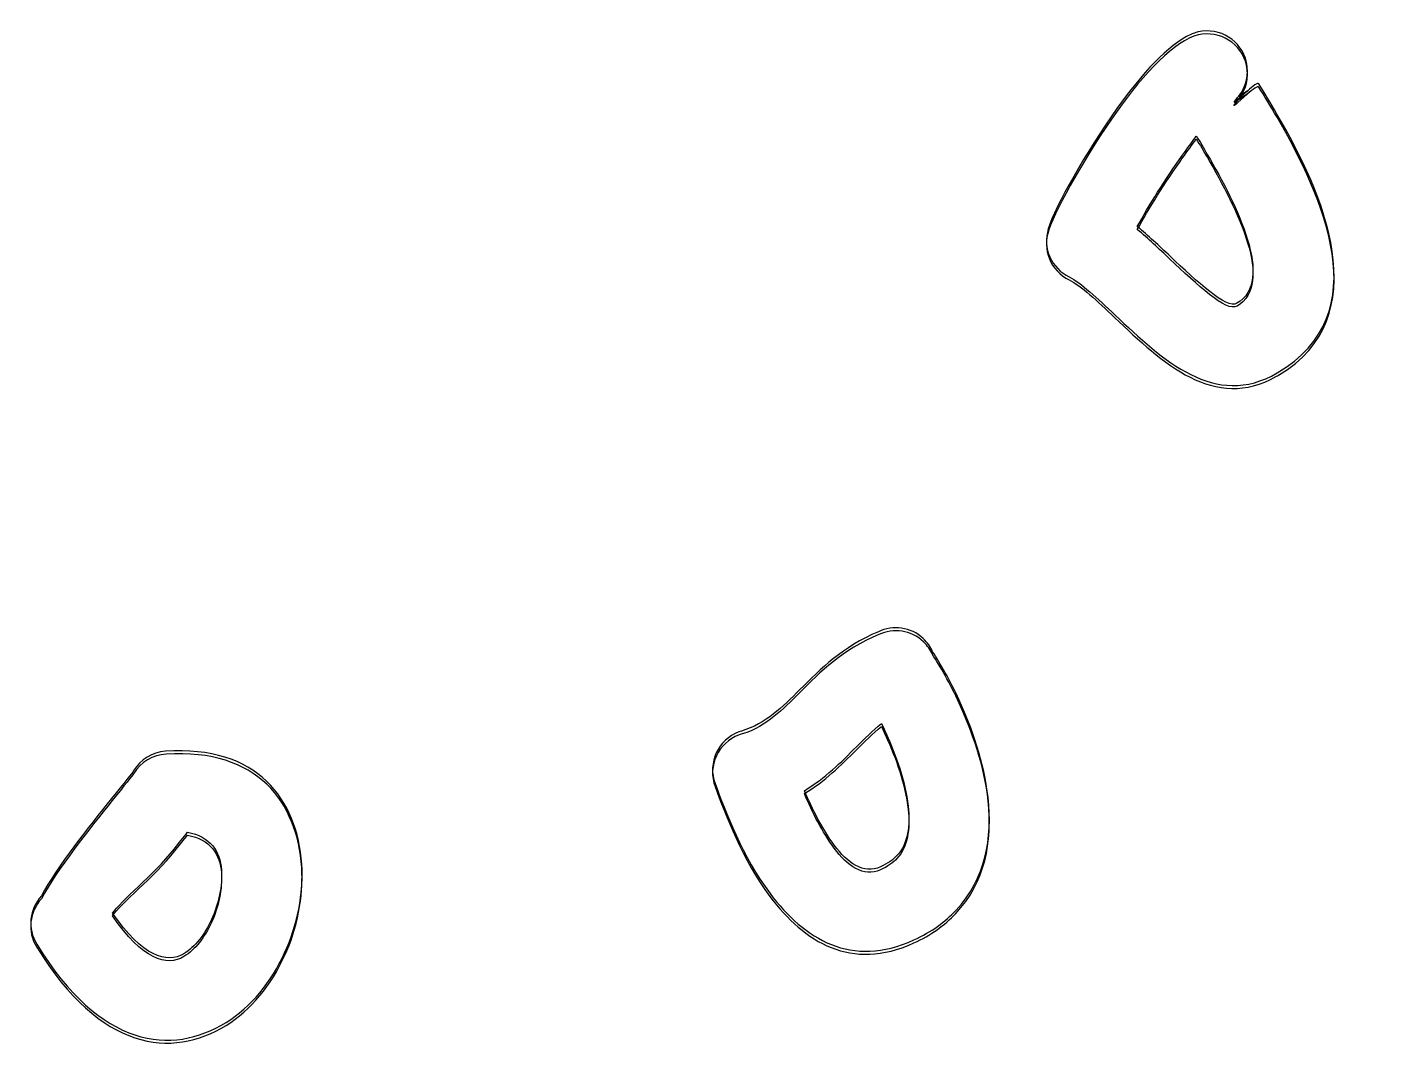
# Model space of a CAD drawing. Header units: centimetres. Extents: x -14.02 to -5.96, y -12.77 to -11.5.
# Drawn here: x -7.634 to -5.959, y -12.775 to -11.496 of the extents above.
import ezdxf

# ---------------------------------------------------------------- set-up
doc = ezdxf.new("R2010")
doc.units = ezdxf.units.CM
doc.header["$MEASUREMENT"] = 0
doc.layers.add('Layer 1', color=7, linetype='Continuous')

msp = doc.modelspace()

# ---------------------------------------------------------------- linework, layer by layer
at = {"layer": 'Layer 1', "color": 5}
for points, knots in [([(-6.08234, -11.92718), (-6.08234, -11.92718), (-6.08387, -11.9281), (-6.08387, -11.9281), (-6.08387, -11.9281), (-6.08387, -11.9281), (-6.08501, -11.92874), (-6.08501, -11.92874), (-6.08501, -11.92874), (-6.16207, -11.97265), (-6.22596, -11.91227), (-6.28545, -11.85605), (-6.28545, -11.85605), (-6.30698, -11.8357), (-6.3277, -11.81612), (-6.34195, -11.8092), (-6.34195, -11.8092), (-6.3652, -11.79798), (-6.3758, -11.77104), (-6.36717, -11.74729), (-6.36717, -11.74729), (-6.35716, -11.71774), (-6.31983, -11.65251), (-6.28262, -11.60023), (-6.28262, -11.60023), (-6.24881, -11.55272), (-6.21081, -11.51226), (-6.18191, -11.50559), (-6.18191, -11.50559), (-6.15506, -11.49945), (-6.12829, -11.51624), (-6.12215, -11.54309), (-6.12215, -11.54309), (-6.1186, -11.5586), (-6.12271, -11.5741), (-6.132, -11.5856), (-6.132, -11.5856), (-6.132, -11.5856), (-6.12124, -11.57903), (-6.12124, -11.57903), (-6.12124, -11.57903), (-6.11444, -11.57319), (-6.10787, -11.56819), (-6.10668, -11.57015), (-6.10668, -11.57015), (-6.10005, -11.58102), (-6.0924, -11.59357), (-6.08427, -11.60757), (-6.08427, -11.60757), (-6.02712, -11.70602), (-5.95972, -11.8544), (-6.08234, -11.92718)], [0, 0, 0, 0, 0.0714286, 0.0714286, 0.0714286, 0.0714286, 0.1428571, 0.1428571, 0.1428571, 0.1428571, 0.2142857, 0.2142857, 0.2142857, 0.2142857, 0.2857143, 0.2857143, 0.2857143, 0.2857143, 0.3571429, 0.3571429, 0.3571429, 0.3571429, 0.4285714, 0.4285714, 0.4285714, 0.4285714, 0.5, 0.5, 0.5, 0.5, 0.5714286, 0.5714286, 0.5714286, 0.5714286, 0.6428571, 0.6428571, 0.6428571, 0.6428571, 0.7142857, 0.7142857, 0.7142857, 0.7142857, 0.7857143, 0.7857143, 0.7857143, 0.7857143, 0.8571429, 0.8571429, 0.8571429, 0.8571429, 1, 1, 1, 1]), ([(-6.18191, -11.50189), (-6.15506, -11.49575), (-6.12829, -11.51254), (-6.12215, -11.53939), (-6.12215, -11.53939), (-6.11867, -11.55462), (-6.12256, -11.56983), (-6.13149, -11.58126), (-6.13149, -11.58126), (-6.13149, -11.58126), (-6.12064, -11.57464), (-6.12064, -11.57464), (-6.12064, -11.57464), (-6.11412, -11.56899), (-6.10794, -11.5643), (-6.10679, -11.56619), (-6.10679, -11.56619), (-6.10016, -11.57707), (-6.0925, -11.58963), (-6.08436, -11.60365), (-6.08436, -11.60365), (-6.02697, -11.70251), (-5.95909, -11.85201), (-6.08392, -11.92448), (-6.08392, -11.92448), (-6.16143, -11.96946), (-6.22553, -11.9089), (-6.28522, -11.8525), (-6.28522, -11.8525), (-6.30678, -11.83213), (-6.32755, -11.81252), (-6.34188, -11.80558), (-6.34188, -11.80558), (-6.34188, -11.80558), (-6.34188, -11.80557), (-6.34188, -11.80557), (-6.34188, -11.80557), (-6.36373, -11.79506), (-6.3752, -11.76989), (-6.36786, -11.74601), (-6.36786, -11.74601), (-6.35918, -11.71774), (-6.32086, -11.65043), (-6.28267, -11.59672), (-6.28267, -11.59672), (-6.25238, -11.55411), (-6.21869, -11.51714), (-6.19126, -11.50507), (-6.19126, -11.50507), (-6.1902, -11.5046), (-6.18913, -11.50416), (-6.18805, -11.50376), (-6.18805, -11.50376), (-6.18597, -11.50298), (-6.18391, -11.50235), (-6.18191, -11.50189)], [0, 0, 0, 0, 0.0666667, 0.0666667, 0.0666667, 0.0666667, 0.1333333, 0.1333333, 0.1333333, 0.1333333, 0.2, 0.2, 0.2, 0.2, 0.2666667, 0.2666667, 0.2666667, 0.2666667, 0.3333333, 0.3333333, 0.3333333, 0.3333333, 0.4, 0.4, 0.4, 0.4, 0.4666667, 0.4666667, 0.4666667, 0.4666667, 0.5333333, 0.5333333, 0.5333333, 0.5333333, 0.6, 0.6, 0.6, 0.6, 0.6666667, 0.6666667, 0.6666667, 0.6666667, 0.7333333, 0.7333333, 0.7333333, 0.7333333, 0.8, 0.8, 0.8, 0.8, 0.8666667, 0.8666667, 0.8666667, 0.8666667, 1, 1, 1, 1]), ([(-6.13149, -11.58126), (-6.13203, -11.58196), (-6.1326, -11.58264), (-6.13318, -11.5833), (-6.13318, -11.5833), (-6.14417, -11.597), (-6.1319, -11.5844), (-6.12064, -11.57464), (-6.12064, -11.57464), (-6.12064, -11.57464), (-6.13149, -11.58126), (-6.13149, -11.58126)], [0, 0, 0, 0, 0.25, 0.25, 0.25, 0.25, 0.5, 0.5, 0.5, 0.5, 1, 1, 1, 1]), ([(-6.132, -11.5856), (-6.132, -11.5856), (-6.13382, -11.58772), (-6.13382, -11.58772), (-6.13382, -11.58772), (-6.14404, -11.60034), (-6.13234, -11.58856), (-6.12124, -11.57903), (-6.12124, -11.57903), (-6.12124, -11.57903), (-6.132, -11.5856), (-6.132, -11.5856)], [0, 0, 0, 0, 0.25, 0.25, 0.25, 0.25, 0.5, 0.5, 0.5, 0.5, 1, 1, 1, 1]), ([(-6.21709, -11.78339), (-6.18338, -11.81525), (-6.14713, -11.8495), (-6.13387, -11.84178), (-6.13387, -11.84178), (-6.08669, -11.81439), (-6.13382, -11.72091), (-6.17059, -11.65757), (-6.17059, -11.65757), (-6.17527, -11.64951), (-6.17993, -11.6417), (-6.18436, -11.6344), (-6.18436, -11.6344), (-6.18956, -11.64156), (-6.19533, -11.64957), (-6.20136, -11.65805), (-6.20136, -11.65805), (-6.22278, -11.68814), (-6.24374, -11.72156), (-6.25753, -11.74681), (-6.25753, -11.74681), (-6.24403, -11.75792), (-6.23069, -11.77053), (-6.21709, -11.78339)], [0, 0, 0, 0, 0.1428571, 0.1428571, 0.1428571, 0.1428571, 0.2857143, 0.2857143, 0.2857143, 0.2857143, 0.4285714, 0.4285714, 0.4285714, 0.4285714, 0.5714286, 0.5714286, 0.5714286, 0.5714286, 0.7142857, 0.7142857, 0.7142857, 0.7142857, 1, 1, 1, 1]), ([(-6.1843, -11.63071), (-6.18954, -11.63792), (-6.19534, -11.64599), (-6.20141, -11.65454), (-6.20141, -11.65454), (-6.22278, -11.68458), (-6.24369, -11.71794), (-6.25746, -11.74315), (-6.25746, -11.74315), (-6.24392, -11.75429), (-6.23051, -11.76694), (-6.21686, -11.77984), (-6.21686, -11.77984), (-6.18321, -11.81164), (-6.14705, -11.84578), (-6.13392, -11.83816), (-6.13392, -11.83816), (-6.08665, -11.81072), (-6.13389, -11.71703), (-6.17068, -11.65365), (-6.17068, -11.65365), (-6.17531, -11.64567), (-6.17992, -11.63794), (-6.1843, -11.63071)], [0, 0, 0, 0, 0.1428571, 0.1428571, 0.1428571, 0.1428571, 0.2857143, 0.2857143, 0.2857143, 0.2857143, 0.4285714, 0.4285714, 0.4285714, 0.4285714, 0.5714286, 0.5714286, 0.5714286, 0.5714286, 0.7142857, 0.7142857, 0.7142857, 0.7142857, 1, 1, 1, 1]), ([(-6.57845, -12.24529), (-6.56049, -12.23668), (-6.53832, -12.23937), (-6.52287, -12.25375), (-6.52287, -12.25375), (-6.52287, -12.25375), (-6.52241, -12.25424), (-6.52241, -12.25424), (-6.52241, -12.25424), (-6.5178, -12.25863), (-6.51398, -12.26398), (-6.51126, -12.27015), (-6.51126, -12.27015), (-6.50219, -12.28415), (-6.4894, -12.30579), (-6.47827, -12.33017), (-6.47827, -12.33017), (-6.46268, -12.36437), (-6.4471, -12.4077), (-6.44241, -12.45098), (-6.44241, -12.45098), (-6.43695, -12.50116), (-6.44557, -12.55123), (-6.48209, -12.59044), (-6.48209, -12.59044), (-6.49567, -12.60502), (-6.51291, -12.61758), (-6.53439, -12.62737), (-6.53439, -12.62737), (-6.61207, -12.66281), (-6.67017, -12.62646), (-6.71282, -12.56972), (-6.71282, -12.56972), (-6.74674, -12.5246), (-6.76838, -12.46762), (-6.78098, -12.4336), (-6.78098, -12.4336), (-6.79047, -12.40771), (-6.77718, -12.37902), (-6.75129, -12.36953), (-6.75129, -12.36953), (-6.7503, -12.36917), (-6.74932, -12.36885), (-6.74832, -12.36855), (-6.74832, -12.36855), (-6.71817, -12.35944), (-6.69718, -12.33847), (-6.67583, -12.31713), (-6.67583, -12.31713), (-6.64964, -12.29096), (-6.62295, -12.2643), (-6.57845, -12.24529)], [0, 0, 0, 0, 0.0714286, 0.0714286, 0.0714286, 0.0714286, 0.1428571, 0.1428571, 0.1428571, 0.1428571, 0.2142857, 0.2142857, 0.2142857, 0.2142857, 0.2857143, 0.2857143, 0.2857143, 0.2857143, 0.3571429, 0.3571429, 0.3571429, 0.3571429, 0.4285714, 0.4285714, 0.4285714, 0.4285714, 0.5, 0.5, 0.5, 0.5, 0.5714286, 0.5714286, 0.5714286, 0.5714286, 0.6428571, 0.6428571, 0.6428571, 0.6428571, 0.7142857, 0.7142857, 0.7142857, 0.7142857, 0.7857143, 0.7857143, 0.7857143, 0.7857143, 0.8571429, 0.8571429, 0.8571429, 0.8571429, 1, 1, 1, 1]), ([(-6.57798, -12.24882), (-6.55992, -12.24038), (-6.53775, -12.24329), (-6.52244, -12.25786), (-6.52244, -12.25786), (-6.52244, -12.25786), (-6.52206, -12.25827), (-6.52206, -12.25827), (-6.52206, -12.25827), (-6.51767, -12.26253), (-6.514, -12.26768), (-6.51135, -12.27359), (-6.51135, -12.27359), (-6.50235, -12.28751), (-6.48945, -12.30934), (-6.4782, -12.33402), (-6.4782, -12.33402), (-6.46257, -12.36832), (-6.44698, -12.41177), (-6.44237, -12.45507), (-6.44237, -12.45507), (-6.43701, -12.50545), (-6.44581, -12.55565), (-6.48275, -12.59481), (-6.48275, -12.59481), (-6.49627, -12.60914), (-6.51334, -12.62149), (-6.53453, -12.63114), (-6.53453, -12.63114), (-6.61215, -12.66662), (-6.67025, -12.63023), (-6.71287, -12.57346), (-6.71287, -12.57346), (-6.74677, -12.52832), (-6.76841, -12.47133), (-6.78095, -12.43737), (-6.78095, -12.43737), (-6.79044, -12.41148), (-6.77715, -12.38279), (-6.75126, -12.3733), (-6.75126, -12.3733), (-6.74945, -12.37264), (-6.74762, -12.37209), (-6.74579, -12.37165), (-6.74579, -12.37165), (-6.7173, -12.36214), (-6.69689, -12.34179), (-6.67617, -12.32107), (-6.67617, -12.32107), (-6.67617, -12.32107), (-6.67626, -12.32097), (-6.67626, -12.32097), (-6.67626, -12.32097), (-6.64997, -12.29468), (-6.62321, -12.26792), (-6.57798, -12.24882)], [0, 0, 0, 0, 0.0666667, 0.0666667, 0.0666667, 0.0666667, 0.1333333, 0.1333333, 0.1333333, 0.1333333, 0.2, 0.2, 0.2, 0.2, 0.2666667, 0.2666667, 0.2666667, 0.2666667, 0.3333333, 0.3333333, 0.3333333, 0.3333333, 0.4, 0.4, 0.4, 0.4, 0.4666667, 0.4666667, 0.4666667, 0.4666667, 0.5333333, 0.5333333, 0.5333333, 0.5333333, 0.6, 0.6, 0.6, 0.6, 0.6666667, 0.6666667, 0.6666667, 0.6666667, 0.7333333, 0.7333333, 0.7333333, 0.7333333, 0.8, 0.8, 0.8, 0.8, 0.8666667, 0.8666667, 0.8666667, 0.8666667, 1, 1, 1, 1]), ([(-6.56889, -12.37157), (-6.57094, -12.36707), (-6.57288, -12.36289), (-6.5747, -12.35903), (-6.5747, -12.35903), (-6.58562, -12.36796), (-6.59561, -12.37794), (-6.60551, -12.38783), (-6.60551, -12.38783), (-6.62507, -12.40738), (-6.64442, -12.42671), (-6.67023, -12.44235), (-6.67023, -12.44235), (-6.6603, -12.46546), (-6.64787, -12.49036), (-6.63314, -12.50996), (-6.63314, -12.50996), (-6.6169, -12.53156), (-6.59718, -12.54651), (-6.57579, -12.53675), (-6.57579, -12.53675), (-6.56695, -12.53272), (-6.56016, -12.52788), (-6.55513, -12.52248), (-6.55513, -12.52248), (-6.54173, -12.50809), (-6.53902, -12.48558), (-6.54163, -12.46152), (-6.54163, -12.46152), (-6.54499, -12.43056), (-6.5569, -12.39787), (-6.56889, -12.37157)], [0, 0, 0, 0, 0.1111111, 0.1111111, 0.1111111, 0.1111111, 0.2222222, 0.2222222, 0.2222222, 0.2222222, 0.3333333, 0.3333333, 0.3333333, 0.3333333, 0.4444444, 0.4444444, 0.4444444, 0.4444444, 0.5555556, 0.5555556, 0.5555556, 0.5555556, 0.6666667, 0.6666667, 0.6666667, 0.6666667, 0.7777778, 0.7777778, 0.7777778, 0.7777778, 1, 1, 1, 1]), ([(-6.74836, -12.36856), (-6.74836, -12.36856), (-6.74832, -12.36855), (-6.74832, -12.36855), (-6.74832, -12.36855), (-6.74832, -12.36855), (-6.74836, -12.36856), (-6.74836, -12.36856)], [0, 0, 0, 0, 0.3333333, 0.3333333, 0.3333333, 0.3333333, 1, 1, 1, 1]), ([(-6.56882, -12.37542), (-6.56882, -12.37542), (-6.57469, -12.36277), (-6.57469, -12.36277), (-6.57469, -12.36277), (-6.58562, -12.37172), (-6.59563, -12.38174), (-6.60556, -12.39167), (-6.60556, -12.39167), (-6.60556, -12.39167), (-6.60566, -12.39157), (-6.60566, -12.39157), (-6.60566, -12.39157), (-6.60566, -12.39157), (-6.60575, -12.39167), (-6.60575, -12.39167), (-6.60575, -12.39167), (-6.62524, -12.41115), (-6.6445, -12.4304), (-6.67027, -12.44601), (-6.67027, -12.44601), (-6.66036, -12.46913), (-6.64793, -12.49408), (-6.63319, -12.5137), (-6.63319, -12.5137), (-6.61697, -12.53531), (-6.59725, -12.55026), (-6.57593, -12.54052), (-6.57593, -12.54052), (-6.56716, -12.53653), (-6.56042, -12.53175), (-6.55541, -12.52645), (-6.55541, -12.52645), (-6.54184, -12.51207), (-6.53904, -12.48961), (-6.54159, -12.46561), (-6.54159, -12.46561), (-6.54489, -12.43454), (-6.55681, -12.40178), (-6.56882, -12.37542)], [0, 0, 0, 0, 0.0909091, 0.0909091, 0.0909091, 0.0909091, 0.1818182, 0.1818182, 0.1818182, 0.1818182, 0.2727273, 0.2727273, 0.2727273, 0.2727273, 0.3636364, 0.3636364, 0.3636364, 0.3636364, 0.4545455, 0.4545455, 0.4545455, 0.4545455, 0.5454545, 0.5454545, 0.5454545, 0.5454545, 0.6363636, 0.6363636, 0.6363636, 0.6363636, 0.7272727, 0.7272727, 0.7272727, 0.7272727, 0.8181818, 0.8181818, 0.8181818, 0.8181818, 1, 1, 1, 1]), ([(-7.6162, -12.57631), (-7.59623, -12.53914), (-7.55709, -12.49039), (-7.52832, -12.45456), (-7.52832, -12.45456), (-7.51383, -12.43652), (-7.50261, -12.42255), (-7.50201, -12.42154), (-7.50201, -12.42154), (-7.49314, -12.40653), (-7.47764, -12.39788), (-7.46144, -12.39708), (-7.46144, -12.39708), (-7.34777, -12.3898), (-7.29885, -12.45719), (-7.29343, -12.53745), (-7.29343, -12.53745), (-7.29099, -12.57379), (-7.29896, -12.61293), (-7.3147, -12.64719), (-7.3147, -12.64719), (-7.33108, -12.68285), (-7.35617, -12.71417), (-7.38717, -12.73325), (-7.38717, -12.73325), (-7.45488, -12.77493), (-7.54275, -12.76513), (-7.62201, -12.63634), (-7.62201, -12.63634), (-7.63399, -12.61685), (-7.63098, -12.59235), (-7.6162, -12.57631)], [0, 0, 0, 0, 0.1111111, 0.1111111, 0.1111111, 0.1111111, 0.2222222, 0.2222222, 0.2222222, 0.2222222, 0.3333333, 0.3333333, 0.3333333, 0.3333333, 0.4444444, 0.4444444, 0.4444444, 0.4444444, 0.5555556, 0.5555556, 0.5555556, 0.5555556, 0.6666667, 0.6666667, 0.6666667, 0.6666667, 0.7777778, 0.7777778, 0.7777778, 0.7777778, 1, 1, 1, 1]), ([(-7.61624, -12.57285), (-7.5965, -12.53604), (-7.55779, -12.48778), (-7.52905, -12.45195), (-7.52905, -12.45195), (-7.51419, -12.43343), (-7.50264, -12.41903), (-7.50223, -12.41833), (-7.50223, -12.41833), (-7.49359, -12.40341), (-7.47839, -12.39466), (-7.46239, -12.39357), (-7.46239, -12.39357), (-7.46239, -12.39357), (-7.46239, -12.39353), (-7.46239, -12.39353), (-7.46239, -12.39353), (-7.3481, -12.38572), (-7.29889, -12.45321), (-7.2934, -12.53365), (-7.2934, -12.53365), (-7.29092, -12.57001), (-7.29891, -12.60918), (-7.31466, -12.64349), (-7.31466, -12.64349), (-7.33104, -12.67917), (-7.35615, -12.71054), (-7.38718, -12.72963), (-7.38718, -12.72963), (-7.45489, -12.77129), (-7.54273, -12.76149), (-7.62192, -12.63275), (-7.62192, -12.63275), (-7.63387, -12.61331), (-7.63091, -12.58889), (-7.61624, -12.57285)], [0, 0, 0, 0, 0.1, 0.1, 0.1, 0.1, 0.2, 0.2, 0.2, 0.2, 0.3, 0.3, 0.3, 0.3, 0.4, 0.4, 0.4, 0.4, 0.5, 0.5, 0.5, 0.5, 0.6, 0.6, 0.6, 0.6, 0.7, 0.7, 0.7, 0.7, 0.8, 0.8, 0.8, 0.8, 1, 1, 1, 1]), ([(-7.45131, -12.51445), (-7.47793, -12.54764), (-7.51827, -12.57926), (-7.52786, -12.59417), (-7.52786, -12.59417), (-7.49112, -12.64808), (-7.46022, -12.6572), (-7.43952, -12.64447), (-7.43952, -12.64447), (-7.42561, -12.63591), (-7.41369, -12.62041), (-7.40528, -12.60209), (-7.40528, -12.60209), (-7.39625, -12.58241), (-7.39163, -12.56034), (-7.393, -12.54029), (-7.393, -12.54029), (-7.39452, -12.51795), (-7.40702, -12.49861), (-7.43493, -12.49395), (-7.43493, -12.49395), (-7.43979, -12.50009), (-7.44532, -12.50699), (-7.45131, -12.51445)], [0, 0, 0, 0, 0.1428571, 0.1428571, 0.1428571, 0.1428571, 0.2857143, 0.2857143, 0.2857143, 0.2857143, 0.4285714, 0.4285714, 0.4285714, 0.4285714, 0.5714286, 0.5714286, 0.5714286, 0.5714286, 0.7142857, 0.7142857, 0.7142857, 0.7142857, 1, 1, 1, 1]), ([(-7.45058, -12.51706), (-7.47735, -12.55039), (-7.51847, -12.58265), (-7.52801, -12.59766), (-7.52801, -12.59766), (-7.49119, -12.65172), (-7.46024, -12.66085), (-7.43951, -12.64809), (-7.43951, -12.64809), (-7.42562, -12.63955), (-7.41371, -12.62407), (-7.40532, -12.60579), (-7.40532, -12.60579), (-7.39629, -12.58613), (-7.39169, -12.5641), (-7.39303, -12.54409), (-7.39303, -12.54409), (-7.39454, -12.52167), (-7.40704, -12.50226), (-7.43498, -12.49757), (-7.43498, -12.49757), (-7.43498, -12.49757), (-7.45058, -12.51706), (-7.45058, -12.51706)], [0, 0, 0, 0, 0.1428571, 0.1428571, 0.1428571, 0.1428571, 0.2857143, 0.2857143, 0.2857143, 0.2857143, 0.4285714, 0.4285714, 0.4285714, 0.4285714, 0.5714286, 0.5714286, 0.5714286, 0.5714286, 0.7142857, 0.7142857, 0.7142857, 0.7142857, 1, 1, 1, 1])]:
    msp.add_open_spline(points, degree=3, knots=knots, dxfattribs=at)

doc.saveas('drawing.dxf')
